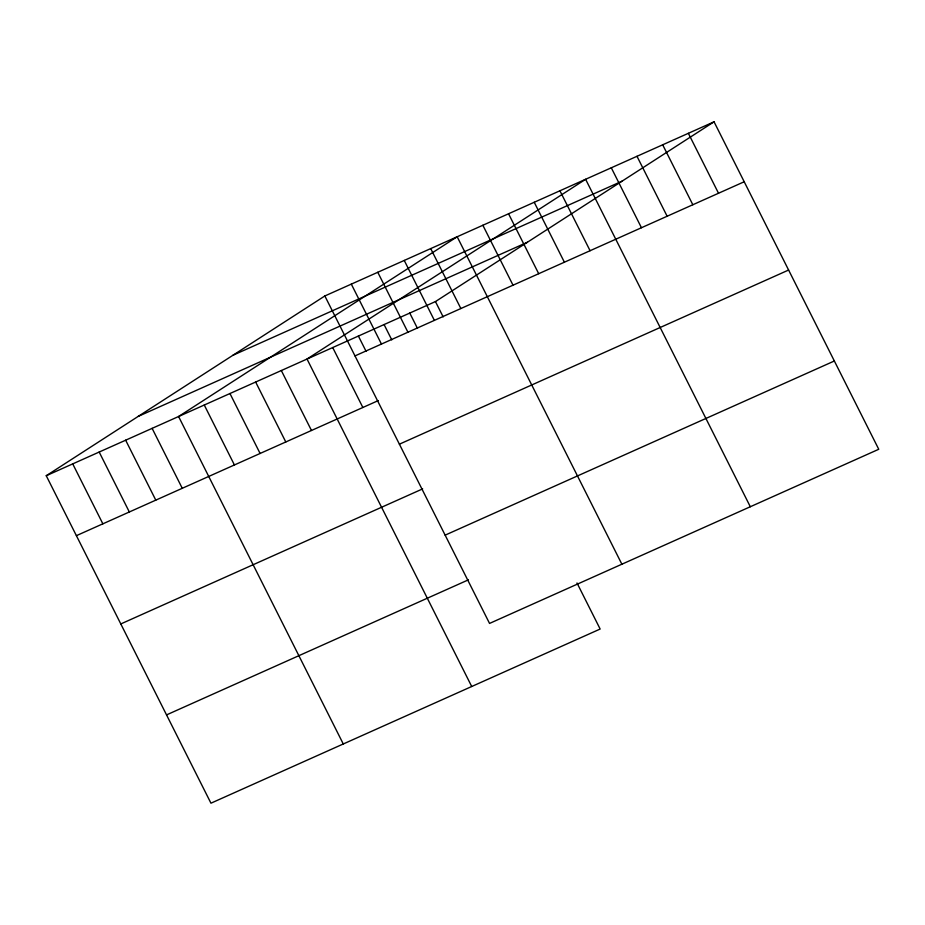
<?xml version="1.0" encoding="UTF-8"?>
<svg xmlns="http://www.w3.org/2000/svg" width="925" height="925" viewBox="0 0 925 925"><rect width="100%" height="100%" fill="white"/><g stroke="black" fill="none" stroke-linecap="round" stroke-linejoin="round"><path stroke-width="1.39" d="M576.992 582.97L600.152 629.035L210.946 803.189L46.25 475.728L324.848 295.965L714.054 121.811L878.75 449.272L489.545 623.427L324.848 295.965M46.25 475.728L435.455 301.573L714.054 121.811M232.915 355.281L622.12 181.138M138.183 416.4L527.389 242.258M354.992 355.905L744.197 181.762M76.393 535.668L378.267 400.594M399.392 444.185L788.597 270.042M120.793 623.947L422.667 488.874M445.145 535.147L834.35 360.993M166.546 714.898L468.408 579.836M688.362 133.304L718.517 193.256M662.682 144.797L692.825 204.749M636.99 156.302L667.133 216.242M611.298 167.795L641.453 227.735M750.314 506.75L585.618 179.288L307.019 359.039L471.715 686.5M559.926 190.781L590.081 250.721M534.245 202.274L564.389 262.214M508.553 213.767L538.697 273.707M482.862 225.261L513.017 285.201M621.878 564.215L457.181 236.754L178.583 416.516L343.279 743.978M430.715 248.594L460.858 308.534M435.455 301.573L443.156 316.882M404.248 260.434L434.392 320.385M409.763 313.066L417.464 328.375M377.782 272.285L407.925 332.225M384.083 324.559L391.772 339.868M351.315 284.125L381.458 344.065M358.391 336.053L366.092 351.361M332.711 347.546L362.854 407.486M281.327 370.532L311.482 430.483M255.647 382.025L285.79 441.977M229.955 393.518L260.098 453.47M204.263 405.023L234.418 464.963M152.116 428.356L182.26 488.296M125.65 440.196L155.793 500.136M99.183 452.036L129.327 511.976M72.717 463.876L102.86 523.827"/></g></svg>
